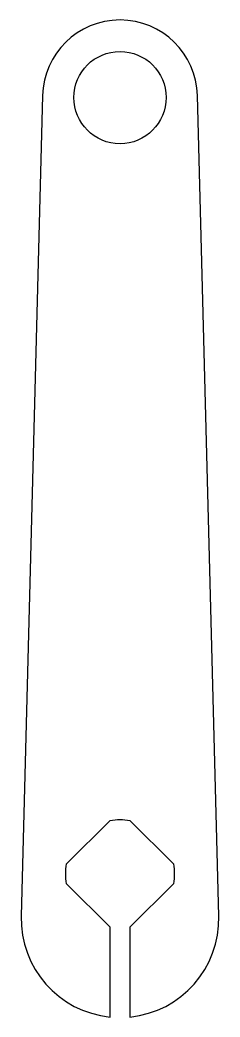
# Model space of a CAD drawing. Extents: x -14 to 14, y -20 to 121.
import ezdxf

# ---------------------------------------------------------------- set-up
doc = ezdxf.new("R2010")
doc.units = 0
doc.layers.get('0').update_dxf_attribs({"linetype": 'continuous'})

# ---------------------------------------------------------------- blocks, each defined once
blk = doc.blocks.new('SKETCH')
at = {"color": 7}
blk.add_lwpolyline([(-7.57, 1.41), (-1.41, 7.57, -0.092376), (1.41, 7.57), (7.57, 1.41, -0.092376), (7.57, -1.41), (1.41, -7.57), (1.41, -20.29, 0.392385), (14, -6), (11, 110.28, 0.974534), (-11, 110.28), (-14, -6, 0.392385), (-1.41, -20.29), (-1.41, -7.57), (-7.57, -1.41, -0.092376)], format="xyb", close=True, dxfattribs=at)
blk.add_circle((0, 110), 6.54, dxfattribs=at)

msp = doc.modelspace()

# ---------------------------------------------------------------- block references
at = {"color": 7}
msp.add_blockref('SKETCH', (0, 0), dxfattribs=at)

doc.saveas('drawing.dxf')
